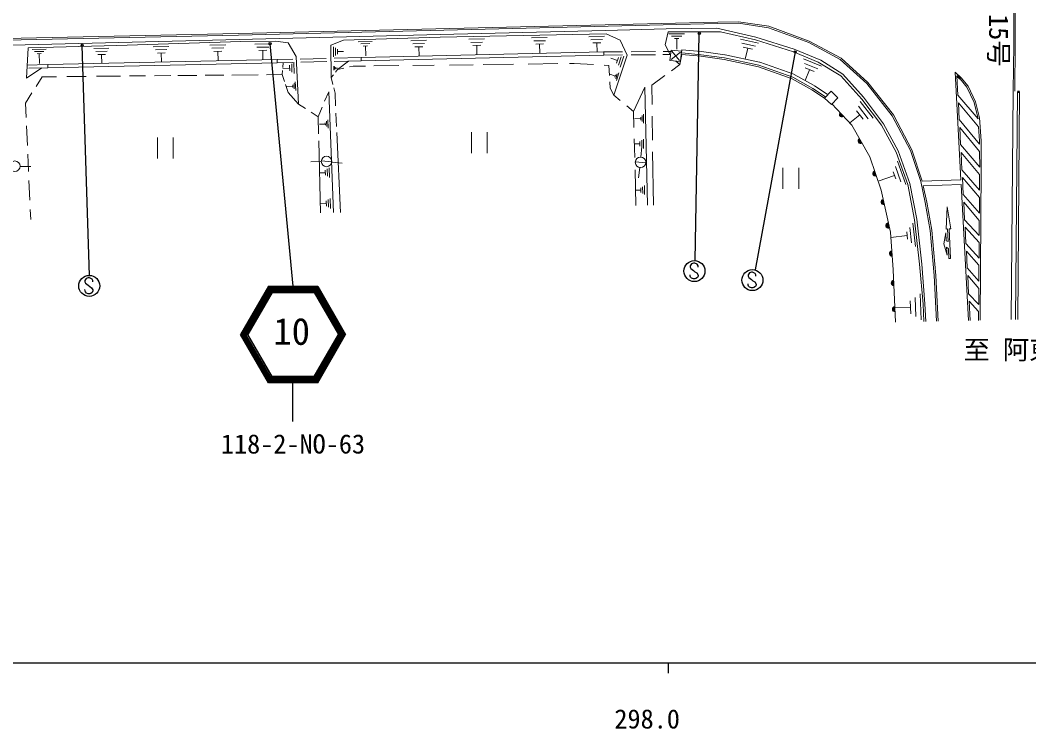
# Model space of a CAD drawing. Units: millimetres, scale not verified. Extents: x 40000 to 680000, y 20000 to 380000.
# Drawn here: x 306348 to 402315, y 198715 to 266184 of the extents above; entities that cross this region are included whole.
import ezdxf
from ezdxf.enums import TextEntityAlignment as Align

# ---------------------------------------------------------------- set-up
doc = ezdxf.new("R2010")
doc.units = ezdxf.units.MM
doc.header["$LTSCALE"] = 1000
for name, color, linetype, lineweight in [('M-BGD', 7, 'Continuous', 13), ('M-BGD-RSTR', 30, 'Continuous', 13), ('M-STR-STRC', 7, 'Continuous', 25), ('M-TTL-BAND', 7, 'Continuous', 25), ('M-TTL-FRAM', 2, 'Continuous', 50)]:
    doc.layers.add(name, color=color, linetype=linetype, lineweight=lineweight)
doc.styles.add('ＭＳ ゴシック', font='')
doc.styles.get('ＭＳ ゴシック').set_extended_font_data('MS Gothic')

msp = doc.modelspace()

# ---------------------------------------------------------------- linework, layer by layer
at = {"layer": 'M-BGD'}
for p, q in [((400879, 263861), (400867, 272360)), ((401029, 263860), (401017, 272361)), ((327121, 264916), (372713, 266005)), ((327124, 264766), (372716, 265855)), ((374705, 266035), (372714, 266005)), ((374695, 265885), (372716, 265855)), ((377543, 265455), (374695, 265885)), ((377580, 265601), (374705, 266035)), ((304957, 264438), (327121, 264916)), ((362023, 265187), (346298, 264817)), ((346303, 264560), (362093, 264895)), ((367819, 265360), (362023, 265187)), ((362093, 264895), (363433, 264272)), ((367705, 263838), (367995, 265088)), ((372624, 265432), (367819, 265360)), ((367995, 265088), (372974, 265085)), ((368070, 264888), (369550, 264888)), ((372624, 265432), (376346, 264571)), ((372974, 265085), (376324, 264313)), ((381369, 264058), (377543, 265455)), ((381431, 264195), (377580, 265601)), ((304960, 264288), (327124, 264766)), ((327182, 264358), (305562, 263798)), ((315544, 263776), (327355, 264142)), ((346298, 264817), (327182, 264358)), ((327355, 264142), (330644, 264175)), ((328680, 263908), (330180, 263918)), ((330644, 264175), (331836, 264035)), ((331836, 264035), (332607, 262711)), ((335901, 263804), (337101, 264267)), ((337101, 264267), (346303, 264560)), ((338500, 264108), (339850, 264158)), ((338750, 263918), (339620, 263948)), ((343510, 264218), (345000, 264268)), ((343710, 263928), (344830, 263968)), ((349030, 264368), (350530, 264398)), ((349220, 264068), (350350, 264098)), ((355010, 264498), (356500, 264528)), ((355210, 264208), (356320, 264228)), ((355400, 263908), (356140, 263918)), ((355790, 263018), (355770, 263918)), ((360450, 264608), (361940, 264648)), ((360650, 264318), (361760, 264348)), ((360840, 264028), (361580, 264038)), ((361230, 263138), (361210, 264038)), ((363433, 264272), (364089, 262864)), ((368330, 264668), (369290, 264668)), ((368590, 264448), (369030, 264448)), ((368810, 263408), (368810, 264448)), ((374880, 264388), (376590, 263988)), ((375020, 263998), (376300, 263698)), ((376324, 264313), (379919, 263164)), ((376346, 264571), (379987, 263421)), ((384374, 262434), (381369, 264058)), ((384462, 262558), (381431, 264195)), ((306951, 260653), (307093, 263565)), ((307093, 263565), (315544, 263776)), ((307480, 263378), (308810, 263408)), ((307720, 263188), (308590, 263208)), ((307960, 262988), (308360, 262998)), ((308180, 262068), (308160, 262998)), ((313360, 263478), (314790, 263508)), ((313550, 263198), (314620, 263218)), ((319010, 263638), (320480, 263678)), ((319210, 263348), (320310, 263378)), ((319400, 263058), (320130, 263078)), ((319790, 262188), (319770, 263068)), ((324390, 263798), (325900, 263848)), ((324590, 263508), (325720, 263538)), ((324780, 263208), (325540, 263228)), ((325190, 262308), (325160, 263218)), ((328870, 263608), (330000, 263618)), ((329060, 263308), (329820, 263318)), ((329450, 262408), (329440, 263318)), ((335936, 260714), (335901, 263804)), ((336160, 262708), (336150, 263658)), ((336350, 262828), (336350, 263548)), ((336540, 262948), (336540, 263428)), ((337110, 263198), (336540, 263188)), ((361859, 263154), (338797, 262624)), ((338990, 263718), (339390, 263738)), ((339220, 262778), (339190, 263728)), ((343900, 263638), (344650, 263658)), ((344300, 262748), (344280, 263648)), ((349410, 263768), (350170, 263788)), ((349810, 262878), (349790, 263778)), ((363642, 263169), (361864, 263154)), ((361864, 263154), (361866, 262854)), ((366789, 263197), (364475, 263177)), ((368262, 263210), (367519, 263204)), ((368225, 262864), (367705, 263838)), ((369254, 263074), (369285, 263373)), ((371169, 263198), (369285, 263373)), ((371141, 262899), (369314, 263069)), ((373398, 262898), (371181, 263197)), ((375150, 263598), (376010, 263408)), ((375340, 262478), (375580, 263508)), ((379919, 263164), (382287, 262190)), ((379987, 263421), (382520, 262371)), ((400834, 259415), (400879, 263861)), ((400984, 259414), (401029, 263860)), ((330791, 262434), (308985, 261948)), ((330798, 262134), (308992, 261648)), ((313730, 262908), (314450, 262928)), ((314110, 262058), (314090, 262918)), ((332303, 262470), (330791, 262434)), ((330798, 262134), (330791, 262434)), ((332289, 262169), (330798, 262134)), ((331335, 261693), (331367, 262147)), ((332180, 262038), (332210, 261228)), ((332380, 262178), (332430, 261098)), ((332607, 262711), (332824, 258191)), ((335447, 262544), (333001, 262486)), ((335525, 262246), (333047, 262187)), ((338797, 262624), (336222, 262563)), ((338804, 262324), (336237, 262263)), ((337580, 262295), (336545, 261482)), ((338804, 262324), (338797, 262624)), ((361866, 262854), (338804, 262324)), ((354679, 262008), (357493, 262043)), ((358598, 262057), (359057, 262063)), ((359057, 262063), (360882, 261962)), ((363663, 262870), (361866, 262854)), ((362560, 262568), (363190, 262358)), ((364089, 262864), (362818, 259038)), ((363280, 262618), (363100, 262098)), ((363540, 262688), (363270, 261898)), ((363790, 262748), (363440, 261698)), ((366808, 262897), (364495, 262877)), ((368230, 262910), (367478, 262903)), ((369122, 261973), (368743, 262287)), ((369122, 261973), (369300, 262919)), ((371124, 262750), (369300, 262919)), ((373332, 262453), (371124, 262750)), ((373358, 262601), (371141, 262899)), ((376580, 261748), (373332, 262453)), ((376621, 261893), (373358, 262601)), ((376685, 262186), (373422, 262894)), ((379956, 261034), (376721, 262176)), ((380880, 262498), (382590, 261798)), ((380960, 262068), (382240, 261548)), ((382287, 262190), (384428, 260890)), ((382520, 262371), (384611, 261031)), ((386896, 260145), (384374, 262434)), ((387006, 260248), (384462, 262558)), ((308413, 261633), (306951, 260653)), ((308984, 261948), (306978, 261897)), ((308992, 261648), (307184, 261602)), ((308985, 261948), (308992, 261648)), ((331286, 261008), (331314, 261407)), ((331330, 261588), (331980, 261618)), ((331970, 261888), (331990, 261348)), ((336180, 261438), (336180, 261808)), ((336260, 261488), (336260, 261768)), ((336330, 261528), (336330, 261718)), ((336550, 261628), (336330, 261628)), ((336360, 261249), (336545, 261482)), ((336545, 261482), (337141, 261611)), ((337684, 261728), (338020, 261801)), ((338020, 261801), (339209, 261815)), ((339998, 261825), (342362, 261855)), ((343712, 261872), (345743, 261897)), ((347201, 261915), (349446, 261943)), ((350407, 261955), (353293, 261991)), ((361914, 261905), (362354, 261880)), ((362354, 261880), (362407, 260919)), ((362460, 261038), (362980, 260868)), ((363160, 261068), (363010, 260598)), ((363310, 261158), (363070, 260428)), ((368314, 261374), (369122, 261973)), ((379794, 260614), (376580, 261748)), ((379856, 260751), (376621, 261893)), ((381030, 261638), (381880, 261288)), ((381030, 260438), (381460, 261468)), ((395879, 260701), (395302, 261235)), ((395302, 261235), (395855, 250978)), ((307864, 259878), (308442, 260790)), ((308442, 260790), (309812, 260803)), ((310781, 260812), (312613, 260830)), ((313602, 260839), (315884, 260861)), ((316744, 260869), (318287, 260884)), ((319127, 260892), (320671, 260907)), ((321336, 260913), (323171, 260930)), ((323953, 260938), (325732, 260955)), ((326494, 260962), (328976, 260986)), ((329796, 260994), (331286, 261008)), ((331499, 260355), (331286, 261008)), ((332410, 260168), (332430, 259638)), ((332520, 260318), (332560, 259498)), ((335936, 260714), (336157, 260993)), ((336099, 260068), (335936, 260714)), ((362440, 260317), (362473, 259710)), ((363010, 260978), (362940, 260758)), ((366440, 259986), (367685, 260909)), ((381674, 259566), (379794, 260614)), ((381752, 259694), (379856, 260751)), ((381898, 259956), (380002, 261013)), ((384428, 260890), (386413, 258670)), ((384611, 261031), (386582, 258845)), ((389320, 257078), (386896, 260145)), ((389446, 257160), (387006, 260248)), ((395471, 260874), (395570, 259047)), ((396406, 259807), (395769, 260598)), ((396534, 259888), (395879, 260701)), ((306854, 258286), (307472, 259260)), ((331841, 259308), (331598, 260052)), ((331720, 259868), (332300, 259898)), ((332824, 258191), (331841, 259308)), ((332290, 260018), (332300, 259768)), ((335318, 258459), (335705, 259358)), ((335705, 259358), (336153, 247873)), ((336309, 259237), (336179, 259751)), ((336364, 258041), (336309, 259237)), ((362473, 259710), (362818, 259038)), ((364696, 257491), (365791, 259808)), ((365791, 259808), (366027, 248560)), ((366464, 258146), (366440, 259986)), ((382889, 258762), (381674, 259566)), ((382972, 258887), (381752, 259694)), ((383137, 259137), (381917, 259944)), ((382889, 258762), (383506, 259409)), ((383506, 259409), (384149, 258797)), ((397107, 258358), (396406, 259807)), ((397249, 258409), (396534, 259888)), ((400649, 237675), (400834, 259415)), ((401061, 237685), (401227, 259361)), ((401261, 237689), (401427, 259359)), ((306915, 256922), (306854, 258286)), ((332824, 258191), (333480, 257769)), ((362818, 259038), (363444, 258523)), ((383532, 258149), (382889, 258762)), ((384149, 258797), (383532, 258149)), ((383582, 258226), (385484, 256191)), ((386260, 258448), (387490, 256838)), ((386413, 258670), (388306, 256179)), ((386582, 258845), (388481, 256321)), ((397491, 256784), (395570, 259047)), ((397531, 256043), (395610, 258304)), ((395610, 258304), (395694, 256737)), ((397491, 256784), (397107, 258358)), ((397618, 256895), (397249, 258409)), ((334031, 257415), (334687, 256993)), ((334687, 256993), (335082, 257911)), ((336455, 256063), (336396, 257333)), ((364058, 258017), (364696, 257491)), ((364696, 257491), (364737, 255960)), ((365640, 257248), (365660, 256388)), ((385930, 257558), (386540, 256748)), ((386100, 258008), (387020, 256798)), ((334687, 256993), (334731, 255366)), ((334830, 256278), (335390, 256298)), ((335380, 256418), (335390, 256178)), ((335500, 256568), (335520, 256048)), ((335610, 256708), (335640, 255908)), ((364790, 256798), (365400, 256808)), ((365390, 256938), (365400, 256678)), ((365520, 257098), (365530, 256538)), ((366509, 254750), (366479, 257048)), ((385270, 256418), (386240, 257158)), ((388481, 256321), (389898, 253730)), ((391059, 253765), (389320, 257078)), ((391198, 253824), (389446, 257160)), ((395694, 256737), (397631, 254379)), ((397780, 254698), (397618, 256895)), ((307035, 254248), (306951, 256122)), ((336832, 247888), (336482, 255474)), ((349281, 253506), (349281, 255506)), ((350781, 255506), (350781, 253506)), ((385484, 256191), (387179, 253180)), ((388306, 256179), (389709, 253627)), ((395735, 255979), (397635, 253666)), ((395735, 255979), (395824, 254339)), ((397630, 254692), (397531, 256043)), ((319411, 253001), (319411, 255001)), ((320911, 255001), (320911, 253001)), ((334750, 254685), (334936, 247845)), ((364766, 254886), (364813, 253121)), ((364780, 254398), (365310, 254408)), ((365300, 254628), (365310, 254188)), ((365480, 254748), (365490, 254088)), ((365650, 254858), (365660, 253978)), ((397641, 252190), (395824, 254339)), ((397631, 254379), (397630, 254692)), ((397791, 252133), (397780, 254698)), ((307146, 251772), (307072, 253420)), ((365411, 253149), (365479, 254147)), ((366590, 248573), (366523, 253653)), ((389709, 253627), (390813, 250547)), ((389898, 253730), (390981, 250631)), ((392027, 250816), (391059, 253765)), ((392176, 250843), (391198, 253824)), ((397637, 251499), (395864, 253595)), ((395864, 253595), (395954, 251935)), ((397641, 252190), (397635, 253666)), ((335000, 252725), (334000, 252703)), ((335002, 252789), (335997, 252683)), ((335996, 252679), (336990, 252566)), ((364879, 252704), (365874, 252598)), ((387179, 253180), (388271, 249997)), ((389810, 252758), (390600, 250528)), ((306349, 252266), (307348, 252243)), ((334830, 251638), (335390, 251658)), ((335380, 251888), (335390, 251428)), ((335560, 252018), (335580, 251318)), ((335740, 252138), (335770, 251208)), ((364845, 251926), (364936, 248535)), ((365315, 252154), (365193, 251162)), ((378921, 250127), (378921, 252127)), ((380421, 252127), (380421, 250127)), ((389420, 251738), (389660, 251068)), ((389620, 252248), (390130, 250798)), ((395954, 251935), (397626, 249984)), ((397626, 249984), (397637, 251499)), ((397686, 237607), (397791, 252133)), ((307268, 249039), (307184, 250931)), ((387980, 250848), (389540, 251408)), ((390813, 250547), (391450, 247186)), ((390981, 250631), (391654, 247245)), ((392459, 248825), (392027, 250816)), ((395855, 250978), (392176, 250843)), ((395880, 250529), (392272, 250396)), ((395879, 250529), (396578, 237582)), ((395993, 251197), (397621, 249298)), ((395993, 251197), (396080, 249598)), ((364900, 249988), (365410, 249998)), ((365400, 250208), (365410, 249788)), ((365570, 250318), (365590, 249688)), ((365740, 250428), (365760, 249578)), ((388271, 249997), (389149, 246012)), ((392606, 248854), (392272, 250396)), ((397610, 247806), (396080, 249598)), ((334910, 248708), (335480, 248728)), ((335470, 248968), (335490, 248488)), ((335660, 249098), (335690, 248378)), ((335850, 249218), (335880, 248268)), ((392936, 246157), (392459, 248825)), ((393085, 246176), (392606, 248854)), ((396120, 248858), (397605, 247119)), ((396120, 248858), (396210, 247174)), ((397610, 247806), (397621, 249298)), ((307350, 247210), (307308, 248149)), ((394461, 246300), (394533, 248419)), ((394533, 248419), (394892, 246323)), ((391280, 246868), (391540, 244648)), ((391450, 247186), (391927, 242962)), ((391654, 247245), (392135, 242961)), ((396210, 247174), (397595, 245668)), ((397595, 245668), (397605, 247119)), ((389149, 246012), (389411, 242419)), ((389190, 245508), (390750, 245688)), ((390710, 246018), (390780, 245348)), ((391000, 246448), (391160, 244998)), ((393316, 241865), (392936, 246157)), ((393466, 241875), (393085, 246176)), ((394219, 244881), (394433, 245922)), ((394460, 245189), (394433, 245922)), ((394461, 246300), (394582, 246306)), ((394639, 245100), (394582, 246306)), ((394732, 246313), (394892, 246323)), ((394865, 243508), (394732, 246313)), ((396248, 246468), (397590, 245008)), ((396248, 246468), (396332, 244912)), ((394549, 243808), (394219, 244881)), ((394639, 245100), (394460, 245189)), ((397579, 243517), (396332, 244912)), ((397579, 243517), (397590, 245008)), ((394671, 244425), (394484, 244578)), ((394484, 244578), (394549, 243808)), ((394715, 243501), (394671, 244425)), ((397574, 242847), (396371, 244193)), ((396371, 244193), (396456, 242613)), ((391927, 242962), (392268, 239152)), ((392135, 242961), (392417, 239174)), ((394715, 243501), (394865, 243508)), ((397563, 241331), (397574, 242847)), ((389411, 242419), (389638, 237422)), ((393533, 237512), (393316, 241865)), ((393683, 237515), (393466, 241875)), ((396456, 242613), (397563, 241331)), ((396496, 241878), (397558, 240647)), ((396496, 241878), (396590, 240145)), ((391980, 240118), (392080, 237668)), ((397547, 239100), (396590, 240145)), ((397547, 239100), (397558, 240647)), ((391020, 239458), (391080, 238238)), ((391500, 239788), (391580, 237958)), ((392268, 239152), (392339, 237484)), ((392417, 239174), (392530, 237488)), ((397542, 238439), (396628, 239437)), ((396628, 239437), (396728, 237585)), ((389580, 238788), (391050, 238848)), ((397536, 237604), (397542, 238439))]:
    msp.add_line(p, q, dxfattribs=at)
at = {"layer": 'M-BGD', "lineweight": 25}
for centre in [(370962, 264906), (330124, 263946), (312246, 263786), (380085, 263159)]:
    msp.add_circle(centre, 100, dxfattribs=at)
at = {"layer": 'M-BGD'}
for centre in [(305849, 252278), (335500, 252736), (365376, 252651)]:
    msp.add_circle(centre, 500, dxfattribs=at)
for centre, radius, start, end in [((384533, 257209), 250, 133.05675, 313.05675), ((384533, 257209), 200, 133.05675, 313.05675), ((384533, 257209), 150, 133.05675, 313.05675), ((384533, 257209), 100, 133.05675, 313.05675), ((384533, 257209), 50, 133.05675, 313.05675), ((386331, 254686), 250, 119.38238, 299.38238), ((386331, 254686), 200, 119.38238, 299.38238), ((386331, 254686), 150, 119.38238, 299.38238), ((386331, 254686), 100, 119.38238, 299.38238), ((386331, 254686), 50, 119.38238, 299.38238), ((387725, 251588), 250, 108.93045, 288.93045), ((387725, 251588), 200, 108.93045, 288.93045), ((387725, 251588), 150, 108.93045, 288.93045), ((387725, 251588), 100, 108.93045, 288.93045), ((387725, 251588), 50, 108.93045, 288.93045), ((388500, 248874), 250, 101.56838, 281.56838), ((388500, 248874), 200, 101.56838, 281.56838), ((388500, 248874), 150, 101.56838, 281.56838), ((388500, 248874), 100, 101.56838, 281.56838), ((388500, 248874), 50, 101.56838, 281.56838), ((388960, 246630), 250, 101.56838, 281.56838), ((388960, 246630), 200, 101.56838, 281.56838), ((388960, 246630), 150, 101.56838, 281.56838), ((388960, 246630), 100, 101.56838, 281.56838), ((388960, 246630), 50, 101.56838, 281.56838), ((389300, 243963), 250, 94.10704, 274.10704), ((389300, 243963), 200, 94.10704, 274.10704), ((389300, 243963), 150, 94.10704, 274.10704), ((389300, 243963), 100, 94.10704, 274.10704), ((389300, 243963), 50, 94.10704, 274.10704), ((389468, 241170), 250, 92.5954, 272.5954), ((389468, 241170), 200, 92.5954, 272.5954), ((389468, 241170), 150, 92.5954, 272.5954), ((389468, 241170), 100, 92.5954, 272.5954), ((389468, 241170), 50, 92.5954, 272.5954), ((389581, 238671), 250, 92.5954, 272.5954), ((389581, 238671), 200, 92.5954, 272.5954), ((389581, 238671), 150, 92.5954, 272.5954), ((389581, 238671), 100, 92.5954, 272.5954), ((389581, 238671), 50, 92.5954, 272.5954)]:
    msp.add_arc(centre, radius, start, end, dxfattribs=at)
at = {"layer": 'M-BGD-RSTR'}
for p, q in [((368276, 263342), (368170, 262348)), ((369271, 263236), (368276, 263342)), ((369161, 263147), (368280, 262437)), ((368365, 263232), (369076, 262352)), ((369271, 263236), (369165, 262242)), ((368170, 262348), (369165, 262242))]:
    msp.add_line(p, q, dxfattribs=at)
at = {"layer": 'M-STR-STRC'}
for p, q in [((370556, 243294), (370962, 264906)), ((332309, 240862), (330124, 263946)), ((312950, 241885), (312246, 263786)), ((380085, 263159), (376271, 242402)), ((370211, 242990), (370089, 242804)), ((370089, 242804), (370093, 242673)), ((370403, 243057), (370211, 242990)), ((370524, 243056), (370403, 243057)), ((370775, 242939), (370524, 243056)), ((370840, 242808), (370775, 242939)), ((370841, 242679), (370840, 242808)), ((370093, 242673), (370157, 242544)), ((370101, 241825), (370097, 241946)), ((370157, 242544), (370415, 242365)), ((370415, 242365), (370545, 242234)), ((370545, 242234), (370725, 242120)), ((370725, 242120), (370853, 241921)), ((370853, 241921), (370849, 241810)), ((375725, 242129), (375603, 241944)), ((375603, 241944), (375606, 241812)), ((375916, 242197), (375725, 242129)), ((376037, 242195), (375916, 242197)), ((376289, 242079), (376037, 242195)), ((376353, 241948), (376289, 242079)), ((376354, 241819), (376353, 241948)), ((312629, 241580), (312507, 241395)), ((312507, 241395), (312511, 241263)), ((312511, 241263), (312575, 241135)), ((312575, 241135), (312832, 240955)), ((312821, 241648), (312629, 241580)), ((312942, 241646), (312821, 241648)), ((312832, 240955), (312963, 240825)), ((313193, 241530), (312942, 241646)), ((313258, 241399), (313193, 241530)), ((313259, 241270), (313258, 241399)), ((370141, 241722), (370101, 241825)), ((370226, 241612), (370141, 241722)), ((370414, 241554), (370226, 241612)), ((370548, 241555), (370414, 241554)), ((370648, 241585), (370548, 241555)), ((370789, 241678), (370648, 241585)), ((370849, 241810), (370789, 241678)), ((375606, 241812), (375671, 241684)), ((375614, 240964), (375610, 241085)), ((375655, 240862), (375614, 240964)), ((375671, 241684), (375928, 241504)), ((375928, 241504), (376058, 241374)), ((376058, 241374), (376238, 241260)), ((376238, 241260), (376366, 241061)), ((376362, 240950), (376303, 240818)), ((376366, 241061), (376362, 240950)), ((312519, 240415), (312515, 240536)), ((312559, 240313), (312519, 240415)), ((312644, 240203), (312559, 240313)), ((312832, 240144), (312644, 240203)), ((312966, 240145), (312832, 240144)), ((312963, 240825), (313143, 240710)), ((313066, 240175), (312966, 240145)), ((313207, 240269), (313066, 240175)), ((313143, 240710), (313271, 240512)), ((313267, 240401), (313207, 240269)), ((313271, 240512), (313267, 240401)), ((329965, 240862), (327309, 236262)), ((330007, 240789), (327443, 236262)), ((330051, 240712), (327482, 236262)), ((330119, 240595), (327599, 236262)), ((330138, 240562), (327655, 236262)), ((330181, 240488), (327788, 236262)), ((330225, 240412), (327829, 236262)), ((330276, 240323), (327954, 236262)), ((330311, 240262), (328002, 236262)), ((329965, 240862), (330311, 240262)), ((329965, 240862), (334658, 240862)), ((330020, 240765), (334609, 240777)), ((330051, 240712), (334571, 240712)), ((330105, 240619), (334521, 240625)), ((330138, 240562), (334484, 240562)), ((330225, 240412), (334398, 240412)), ((330230, 240491), (334438, 240482)), ((330288, 240342), (334341, 240314)), ((330311, 240262), (334311, 240262)), ((334658, 240862), (334311, 240262)), ((334311, 240262), (336621, 236262)), ((334371, 240303), (336694, 236293)), ((334398, 240412), (336794, 236262)), ((334464, 240446), (336868, 236274)), ((334484, 240562), (336967, 236262)), ((334539, 240615), (337074, 236224)), ((334571, 240712), (337140, 236262)), ((334639, 240745), (337229, 236274)), ((334658, 240862), (337313, 236262)), ((375740, 240752), (375655, 240862)), ((375927, 240693), (375740, 240752)), ((376062, 240695), (375927, 240693)), ((376161, 240724), (376062, 240695)), ((376303, 240818), (376161, 240724)), ((327309, 236262), (328002, 236262)), ((329965, 231662), (327309, 236262)), ((327421, 236262), (329999, 231721)), ((330051, 231812), (327482, 236262)), ((327576, 236262), (330095, 231888)), ((330138, 231962), (327655, 236262)), ((327754, 236262), (330203, 232075)), ((330225, 232112), (327829, 236262)), ((327966, 236262), (330285, 232217)), ((330311, 232262), (328002, 236262)), ((334311, 232262), (336621, 236262)), ((336669, 236212), (334358, 232207)), ((334398, 232112), (336794, 236262)), ((334470, 232083), (336893, 236286)), ((334484, 231962), (336967, 236262)), ((337030, 236237), (334539, 231921)), ((334571, 231812), (337140, 236262)), ((337204, 236230), (334608, 231722)), ((334658, 231662), (337313, 236262)), ((337313, 236262), (336621, 236262)), ((329965, 231662), (330311, 232262)), ((334311, 232262), (330311, 232262)), ((334658, 231662), (334311, 232262)), ((334658, 231662), (329965, 231662)), ((330014, 231747), (334604, 231755)), ((334571, 231812), (330051, 231812)), ((330103, 231902), (334510, 231918)), ((334484, 231962), (330138, 231962)), ((330194, 232059), (334430, 232057)), ((334398, 232112), (330225, 232112)), ((330275, 232199), (334351, 232194)), ((332262, 231662), (332262, 227963))]:
    msp.add_line(p, q, dxfattribs=at)
for centre in [(370501, 242295), (312919, 240886), (376015, 241435)]:
    msp.add_circle(centre, 1000, dxfattribs=at)
at = {"layer": 'M-TTL-BAND'}
for p, q in [((40000, 205000), (579000, 205000)), ((368000, 205000), (368000, 204000))]:
    msp.add_line(p, q, dxfattribs=at)
at = {"layer": 'M-TTL-FRAM'}
for p, q in [((395769, 260598), (395471, 260874)), ((401227, 259361), (401427, 259359))]:
    msp.add_line(p, q, dxfattribs=at)

# ---------------------------------------------------------------- texts
at = {"layer": 'M-BGD-RSTR', "color": 7, "style": 'ＭＳ ゴシック'}
msp.add_text('一般国道315号', height=1833, rotation=270, dxfattribs=at).set_placement((397990, 278013), align=Align.BOTTOM_LEFT)
msp.add_text('至 阿東', height=1833, dxfattribs=at).set_placement((396099, 233343), align=Align.BOTTOM_LEFT)
at = {"layer": 'M-STR-STRC', "style": 'ＭＳ ゴシック'}
for s, height, p in [('10', 2566, (330433, 234505)), ('118-2-NO-63', 1833, (325447, 224374))]:
    msp.add_text(s, height=height, dxfattribs=at).set_placement(p, align=Align.BOTTOM_LEFT)
at = {"layer": 'M-TTL-BAND', "style": 'ＭＳ ゴシック'}
msp.add_text('298.0', height=1833, dxfattribs=at).set_placement((366000, 198195), align=Align.BOTTOM_CENTER)

doc.saveas('drawing.dxf')
